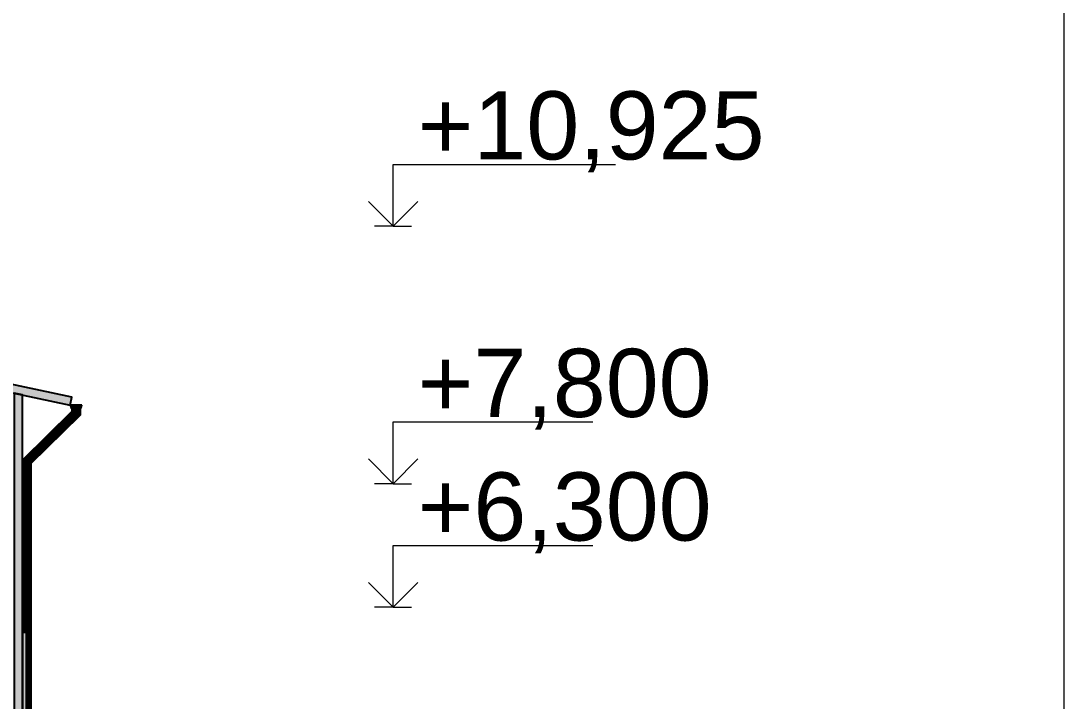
# Model space of a CAD drawing. Extents: x 8 to 21351, y 0 to 420.
# Drawn here: x 19199.4 to 19262.7, y 163.6 to 204.9 of the extents above; entities that cross this region are included whole.
import ezdxf

# ---------------------------------------------------------------- set-up
doc = ezdxf.new("R2010")
doc.units = 0
doc.styles.add('TEYPDFCAD_TEXT', font='arial.ttf')

msp = doc.modelspace()

# ---------------------------------------------------------------- hatches: boundary and pattern name
for points in [[(19153.672, 192.432), (19153.774, 191.954), (19153.672, 191.932), (19202.37, 181.581), (19202.472, 182.059)], [(19153.672, 192.432), (19153.774, 191.954), (19153.672, 191.932), (19202.37, 181.581), (19202.472, 182.059)], [(19199.472, 137.807), (19199.472, 182.197), (19198.972, 182.303), (19198.972, 137.807)], [(19199.472, 137.807), (19199.472, 182.197), (19198.972, 182.303), (19198.972, 137.807)], [(19203.07, 181.581), (19202.72, 181.581), (19202.37, 181.581), (19202.417, 181.406), (19202.545, 181.278), (19202.72, 181.231), (19202.895, 181.278), (19203.023, 181.406)], [(19202.47, 181.353), (19202.47, 181.231), (19202.72, 181.231), (19202.545, 181.278)], [(19202.72, 181.231), (19202.97, 181.231), (19202.97, 181.353), (19202.895, 181.278)], [(19199.482, 175.614), (19199.482, 175.764), (19199.472, 175.764), (19199.472, 175.614)], [(19199.482, 174.114), (19199.482, 174.264), (19199.472, 174.264), (19199.472, 174.114)], [(19199.482, 172.614), (19199.482, 172.764), (19199.472, 172.764), (19199.472, 172.614)], [(19199.482, 171.114), (19199.482, 171.264), (19199.472, 171.264), (19199.472, 171.114)], [(19199.482, 169.614), (19199.482, 169.764), (19199.472, 169.764), (19199.472, 169.614)], [(19199.482, 168.114), (19199.482, 168.264), (19199.472, 168.264), (19199.472, 168.114)], [(19199.472, 167.807), (19199.472, 155.307), (19199.722, 155.307), (19199.722, 167.807)]]:
    msp.add_hatch(color=7).paths.add_polyline_path(points)
at = {"true_color": 0xffffff}
for points in [[(19202.47, 181.186), (19199.472, 178.239), (19199.491, 178.231), (19202.489, 181.178)], [(19199.491, 178.231), (19199.545, 178.208), (19202.543, 181.155), (19202.489, 181.178)], [(19203.07, 181.581), (19202.72, 181.581), (19202.37, 181.581), (19202.417, 181.406), (19202.545, 181.278), (19202.72, 181.231), (19202.895, 181.278), (19203.023, 181.406)], [(19202.47, 181.353), (19202.47, 181.231), (19202.72, 181.231), (19202.545, 181.278)], [(19202.47, 181.231), (19202.47, 181.186), (19202.489, 181.178), (19202.489, 181.231)], [(19202.489, 181.231), (19202.489, 181.178), (19202.543, 181.155), (19202.543, 181.231)], [(19202.625, 181.231), (19202.543, 181.231), (19202.543, 181.155), (19202.625, 181.121)], [(19202.625, 181.121), (19202.72, 181.081), (19202.72, 181.231), (19202.625, 181.231)], [(19202.72, 181.231), (19202.97, 181.231), (19202.97, 181.353), (19202.895, 181.278)], [(19202.72, 181.231), (19202.72, 181.081), (19202.816, 181.041), (19202.816, 181.231)], [(19202.816, 181.041), (19202.897, 181.007), (19202.897, 181.231), (19202.816, 181.231)], [(19202.897, 181.231), (19202.897, 181.007), (19202.951, 180.984), (19202.951, 181.231)], [(19202.97, 181.231), (19202.951, 181.231), (19202.951, 180.984), (19202.97, 180.976)], [(19202.97, 181.353), (19202.97, 181.231), (19202.97, 180.977), (19202.972, 180.976), (19202.972, 181.354)], [(19202.543, 181.155), (19199.545, 178.208), (19199.626, 178.174), (19202.625, 181.121)], [(19202.625, 181.121), (19199.626, 178.174), (19199.722, 178.134), (19202.72, 181.081)], [(19202.72, 181.081), (19199.722, 178.134), (19199.818, 178.094), (19202.816, 181.041)], [(19202.816, 181.041), (19199.818, 178.094), (19199.899, 178.06), (19202.897, 181.007)], [(19199.899, 178.06), (19199.953, 178.037), (19202.951, 180.984), (19202.897, 181.007)], [(19202.951, 180.984), (19199.953, 178.037), (19199.972, 178.029), (19202.97, 180.976)], [(19202.97, 180.976), (19199.972, 178.029), (19199.973, 178.029), (19202.972, 180.976), (19202.97, 180.977)], [(19199.472, 178.239), (19199.472, 177.044), (19199.491, 177.044), (19199.491, 178.231)], [(19199.491, 177.044), (19199.545, 177.044), (19199.545, 178.208), (19199.491, 178.231)], [(19199.545, 178.208), (19199.545, 177.044), (19199.626, 177.044), (19199.626, 178.174)], [(19199.626, 178.174), (19199.626, 177.044), (19199.722, 177.044), (19199.722, 178.134)], [(19199.722, 178.134), (19199.722, 177.044), (19199.818, 177.044), (19199.818, 178.094)], [(19199.818, 178.094), (19199.818, 177.044), (19199.899, 177.044), (19199.899, 178.06)], [(19199.899, 177.044), (19199.953, 177.044), (19199.953, 178.037), (19199.899, 178.06)], [(19199.953, 178.037), (19199.953, 177.044), (19199.972, 177.044), (19199.972, 178.029)], [(19199.972, 178.029), (19199.972, 178.029), (19199.972, 177.044), (19199.973, 177.044), (19199.973, 178.029)], [(19199.472, 167.807), (19199.491, 167.807), (19199.491, 168.114), (19199.472, 168.114), (19199.472, 168.264), (19199.491, 168.264), (19199.491, 169.614), (19199.482, 169.614), (19199.472, 169.614), (19199.472, 169.764), (19199.482, 169.764), (19199.491, 169.764), (19199.491, 171.114), (19199.472, 171.114), (19199.472, 171.264), (19199.491, 171.264), (19199.491, 172.614), (19199.472, 172.614), (19199.472, 172.764), (19199.491, 172.764), (19199.491, 174.114), (19199.472, 174.114), (19199.472, 174.264), (19199.491, 174.264), (19199.491, 175.614), (19199.472, 175.614), (19199.472, 175.764), (19199.491, 175.764), (19199.491, 177.044), (19199.472, 177.044)], [(19199.491, 177.044), (19199.491, 175.764), (19199.545, 175.764), (19199.545, 177.044)], [(19199.545, 177.044), (19199.545, 175.764), (19199.626, 175.764), (19199.626, 177.044)], [(19199.722, 177.044), (19199.626, 177.044), (19199.626, 175.764), (19199.722, 175.764)], [(19199.722, 177.044), (19199.722, 175.764), (19199.818, 175.764), (19199.818, 177.044)], [(19199.818, 175.764), (19199.899, 175.764), (19199.899, 177.044), (19199.818, 177.044)], [(19199.899, 175.764), (19199.953, 175.764), (19199.953, 177.044), (19199.899, 177.044)], [(19199.972, 177.044), (19199.953, 177.044), (19199.953, 175.764), (19199.972, 175.764)], [(19199.972, 177.044), (19199.972, 175.764), (19199.973, 175.764), (19199.973, 177.044)], [(19199.482, 175.614), (19199.482, 175.764), (19199.472, 175.764), (19199.472, 175.614)], [(19199.722, 175.614), (19199.722, 175.764), (19199.482, 175.764), (19199.482, 175.614)], [(19199.545, 175.614), (19199.491, 175.614), (19199.491, 174.264), (19199.545, 174.264)], [(19199.545, 175.614), (19199.545, 174.264), (19199.626, 174.264), (19199.626, 175.614)], [(19199.626, 174.264), (19199.722, 174.264), (19199.722, 175.614), (19199.626, 175.614)], [(19199.822, 175.614), (19199.822, 175.764), (19199.722, 175.764), (19199.722, 175.614)], [(19199.722, 175.614), (19199.722, 174.264), (19199.818, 174.264), (19199.818, 175.614)], [(19199.818, 174.264), (19199.899, 174.264), (19199.899, 175.614), (19199.818, 175.614)], [(19199.906, 175.614), (19199.906, 175.764), (19199.822, 175.764), (19199.822, 175.614)], [(19199.899, 174.264), (19199.953, 174.264), (19199.953, 175.614), (19199.899, 175.614)], [(19199.906, 175.764), (19199.906, 175.614), (19199.963, 175.614), (19199.963, 175.764)], [(19199.953, 175.614), (19199.953, 174.264), (19199.972, 174.264), (19199.972, 175.614)], [(19199.982, 175.614), (19199.982, 175.764), (19199.963, 175.764), (19199.963, 175.614)], [(19199.973, 175.614), (19199.972, 175.614), (19199.972, 174.264), (19199.973, 174.264)], [(19199.982, 175.614), (19199.984, 175.614), (19199.984, 175.764), (19199.982, 175.764)], [(19199.482, 174.114), (19199.482, 174.264), (19199.472, 174.264), (19199.472, 174.114)], [(19199.722, 174.114), (19199.722, 174.264), (19199.482, 174.264), (19199.482, 174.114)], [(19199.822, 174.114), (19199.822, 174.264), (19199.722, 174.264), (19199.722, 174.114)], [(19199.906, 174.114), (19199.906, 174.264), (19199.822, 174.264), (19199.822, 174.114)], [(19199.906, 174.264), (19199.906, 174.114), (19199.963, 174.114), (19199.963, 174.264)], [(19199.982, 174.114), (19199.982, 174.264), (19199.963, 174.264), (19199.963, 174.114)], [(19199.982, 174.114), (19199.984, 174.114), (19199.984, 174.264), (19199.982, 174.264)], [(19199.545, 174.114), (19199.491, 174.114), (19199.491, 172.764), (19199.545, 172.764)], [(19199.626, 174.114), (19199.545, 174.114), (19199.545, 172.764), (19199.626, 172.764)], [(19199.626, 174.114), (19199.626, 172.764), (19199.722, 172.764), (19199.722, 174.114)], [(19199.722, 174.114), (19199.722, 172.764), (19199.818, 172.764), (19199.818, 174.114)], [(19199.818, 172.764), (19199.899, 172.764), (19199.899, 174.114), (19199.818, 174.114)], [(19199.953, 174.114), (19199.899, 174.114), (19199.899, 172.764), (19199.953, 172.764)], [(19199.953, 174.114), (19199.953, 172.764), (19199.972, 172.764), (19199.972, 174.114)], [(19199.973, 174.114), (19199.972, 174.114), (19199.972, 172.764), (19199.973, 172.764)], [(19199.482, 172.614), (19199.482, 172.764), (19199.472, 172.764), (19199.472, 172.614)], [(19199.722, 172.614), (19199.722, 172.764), (19199.482, 172.764), (19199.482, 172.614)], [(19199.491, 171.264), (19199.545, 171.264), (19199.545, 172.614), (19199.491, 172.614)], [(19199.545, 172.614), (19199.545, 171.264), (19199.626, 171.264), (19199.626, 172.614)], [(19199.722, 172.614), (19199.626, 172.614), (19199.626, 171.264), (19199.722, 171.264)], [(19199.822, 172.614), (19199.822, 172.764), (19199.722, 172.764), (19199.722, 172.614)], [(19199.722, 171.264), (19199.818, 171.264), (19199.818, 172.614), (19199.722, 172.614)], [(19199.818, 171.264), (19199.899, 171.264), (19199.899, 172.614), (19199.818, 172.614)], [(19199.906, 172.614), (19199.906, 172.764), (19199.822, 172.764), (19199.822, 172.614)], [(19199.899, 172.614), (19199.899, 171.264), (19199.953, 171.264), (19199.953, 172.614)], [(19199.906, 172.764), (19199.906, 172.614), (19199.963, 172.614), (19199.963, 172.764)], [(19199.972, 172.614), (19199.953, 172.614), (19199.953, 171.264), (19199.972, 171.264)], [(19199.982, 172.614), (19199.982, 172.764), (19199.963, 172.764), (19199.963, 172.614)], [(19199.973, 172.614), (19199.972, 172.614), (19199.972, 171.264), (19199.973, 171.264)], [(19199.982, 172.614), (19199.984, 172.614), (19199.984, 172.764), (19199.982, 172.764)], [(19199.482, 171.114), (19199.482, 171.264), (19199.472, 171.264), (19199.472, 171.114)], [(19199.722, 171.114), (19199.722, 171.264), (19199.482, 171.264), (19199.482, 171.114)], [(19199.545, 171.114), (19199.491, 171.114), (19199.491, 169.764), (19199.545, 169.764)], [(19199.626, 171.114), (19199.545, 171.114), (19199.545, 169.764), (19199.626, 169.764)], [(19199.722, 171.114), (19199.626, 171.114), (19199.626, 169.764), (19199.722, 169.764)], [(19199.822, 171.114), (19199.822, 171.264), (19199.722, 171.264), (19199.722, 171.114)], [(19199.722, 171.114), (19199.722, 169.764), (19199.818, 169.764), (19199.818, 171.114)], [(19199.899, 171.114), (19199.818, 171.114), (19199.818, 169.764), (19199.899, 169.764)], [(19199.906, 171.114), (19199.906, 171.264), (19199.822, 171.264), (19199.822, 171.114)], [(19199.899, 171.114), (19199.899, 169.764), (19199.953, 169.764), (19199.953, 171.114)], [(19199.906, 171.264), (19199.906, 171.114), (19199.963, 171.114), (19199.963, 171.264)], [(19199.953, 171.114), (19199.953, 169.764), (19199.972, 169.764), (19199.972, 171.114)], [(19199.982, 171.114), (19199.982, 171.264), (19199.963, 171.264), (19199.963, 171.114)], [(19199.972, 169.764), (19199.973, 169.764), (19199.973, 171.114), (19199.972, 171.114)], [(19199.982, 171.114), (19199.984, 171.114), (19199.984, 171.264), (19199.982, 171.264)], [(19199.482, 169.614), (19199.482, 169.764), (19199.472, 169.764), (19199.472, 169.614)], [(19199.722, 169.614), (19199.722, 169.764), (19199.482, 169.764), (19199.482, 169.614)], [(19199.822, 169.614), (19199.822, 169.764), (19199.722, 169.764), (19199.722, 169.614)], [(19199.906, 169.614), (19199.906, 169.764), (19199.822, 169.764), (19199.822, 169.614)], [(19199.906, 169.764), (19199.906, 169.614), (19199.963, 169.614), (19199.963, 169.764)], [(19199.982, 169.614), (19199.982, 169.764), (19199.963, 169.764), (19199.963, 169.614)], [(19199.982, 169.614), (19199.984, 169.614), (19199.984, 169.764), (19199.982, 169.764)], [(19199.545, 169.614), (19199.491, 169.614), (19199.491, 168.264), (19199.545, 168.264)], [(19199.545, 169.614), (19199.545, 168.264), (19199.626, 168.264), (19199.626, 169.614)], [(19199.626, 169.614), (19199.626, 168.264), (19199.722, 168.264), (19199.722, 169.614)], [(19199.722, 169.614), (19199.722, 168.264), (19199.818, 168.264), (19199.818, 169.614)], [(19199.899, 169.614), (19199.818, 169.614), (19199.818, 168.264), (19199.899, 168.264)], [(19199.899, 169.614), (19199.899, 168.264), (19199.953, 168.264), (19199.953, 169.614)], [(19199.953, 168.264), (19199.972, 168.264), (19199.972, 169.614), (19199.953, 169.614)], [(19199.973, 169.614), (19199.972, 169.614), (19199.972, 168.264), (19199.973, 168.264)], [(19199.482, 168.114), (19199.482, 168.264), (19199.472, 168.264), (19199.472, 168.114)], [(19199.722, 168.114), (19199.722, 168.264), (19199.482, 168.264), (19199.482, 168.114)], [(19199.545, 168.114), (19199.491, 168.114), (19199.491, 167.807), (19199.545, 167.807)], [(19199.545, 168.114), (19199.545, 167.807), (19199.626, 167.807), (19199.626, 168.114)], [(19199.722, 168.114), (19199.626, 168.114), (19199.626, 167.807), (19199.722, 167.807)], [(19199.822, 168.114), (19199.822, 168.264), (19199.722, 168.264), (19199.722, 168.114)], [(19199.722, 168.114), (19199.722, 166.764), (19199.818, 166.764), (19199.818, 168.114)], [(19199.899, 168.114), (19199.818, 168.114), (19199.818, 166.764), (19199.899, 166.764)], [(19199.906, 168.114), (19199.906, 168.264), (19199.822, 168.264), (19199.822, 168.114)], [(19199.899, 168.114), (19199.899, 166.764), (19199.953, 166.764), (19199.953, 168.114)], [(19199.906, 168.264), (19199.906, 168.114), (19199.963, 168.114), (19199.963, 168.264)], [(19199.972, 168.114), (19199.953, 168.114), (19199.953, 166.764), (19199.972, 166.764)], [(19199.982, 168.114), (19199.982, 168.264), (19199.963, 168.264), (19199.963, 168.114)], [(19199.972, 168.114), (19199.972, 166.764), (19199.973, 166.764), (19199.973, 168.114)], [(19199.982, 168.114), (19199.984, 168.114), (19199.984, 168.264), (19199.982, 168.264)], [(19199.472, 167.807), (19199.472, 155.307), (19199.722, 155.307), (19199.722, 167.807)], [(19199.822, 166.614), (19199.822, 166.764), (19199.722, 166.764), (19199.722, 166.614)], [(19199.818, 166.614), (19199.722, 166.614), (19199.722, 165.264), (19199.818, 165.264)], [(19199.818, 165.264), (19199.899, 165.264), (19199.899, 166.614), (19199.818, 166.614)], [(19199.906, 166.614), (19199.906, 166.764), (19199.822, 166.764), (19199.822, 166.614)], [(19199.953, 166.614), (19199.899, 166.614), (19199.899, 165.264), (19199.953, 165.264)], [(19199.906, 166.764), (19199.906, 166.614), (19199.963, 166.614), (19199.963, 166.764)], [(19199.972, 166.614), (19199.953, 166.614), (19199.953, 165.264), (19199.972, 165.264)], [(19199.982, 166.614), (19199.982, 166.764), (19199.963, 166.764), (19199.963, 166.614)], [(19199.973, 166.614), (19199.972, 166.614), (19199.972, 165.264), (19199.973, 165.264)], [(19199.982, 166.614), (19199.984, 166.614), (19199.984, 166.764), (19199.982, 166.764)], [(19199.822, 165.114), (19199.822, 165.264), (19199.722, 165.264), (19199.722, 165.114)], [(19199.722, 165.114), (19199.722, 163.764), (19199.818, 163.764), (19199.818, 165.114)], [(19199.818, 163.764), (19199.899, 163.764), (19199.899, 165.114), (19199.818, 165.114)], [(19199.906, 165.114), (19199.906, 165.264), (19199.822, 165.264), (19199.822, 165.114)], [(19199.953, 165.114), (19199.899, 165.114), (19199.899, 163.764), (19199.953, 163.764)], [(19199.906, 165.264), (19199.906, 165.114), (19199.963, 165.114), (19199.963, 165.264)], [(19199.972, 165.114), (19199.953, 165.114), (19199.953, 163.764), (19199.972, 163.764)], [(19199.982, 165.114), (19199.982, 165.264), (19199.963, 165.264), (19199.963, 165.114)], [(19199.973, 165.114), (19199.972, 165.114), (19199.972, 163.764), (19199.973, 163.764)], [(19199.982, 165.114), (19199.984, 165.114), (19199.984, 165.264), (19199.982, 165.264)], [(19199.822, 163.614), (19199.822, 163.764), (19199.722, 163.764), (19199.722, 163.614)], [(19199.818, 163.614), (19199.818, 162.264), (19199.899, 162.264), (19199.899, 163.614)], [(19199.906, 163.614), (19199.906, 163.764), (19199.822, 163.764), (19199.822, 163.614)], [(19199.906, 163.764), (19199.906, 163.614), (19199.963, 163.614), (19199.963, 163.764)], [(19199.972, 163.614), (19199.953, 163.614), (19199.953, 162.264), (19199.972, 162.264)], [(19199.982, 163.614), (19199.982, 163.764), (19199.963, 163.764), (19199.963, 163.614)], [(19199.972, 163.614), (19199.972, 162.264), (19199.973, 162.264), (19199.973, 163.614)], [(19199.982, 163.614), (19199.984, 163.614), (19199.984, 163.764), (19199.982, 163.764)]]:
    msp.add_hatch(color=0, dxfattribs=at).paths.add_polyline_path(points)

# ---------------------------------------------------------------- linework, layer by layer
at = {"color": 7, "lineweight": 20}
msp.add_line((19262.716, 4.981), (19262.716, 291.981), dxfattribs=at)
at = {"color": 7, "lineweight": 15}
for p, q in [((19221.974, 192.432), (19221.974, 196.182)), ((19221.974, 196.182), (19235.474, 196.182)), ((19221.974, 192.432), (19220.474, 193.932)), ((19223.474, 193.932), (19221.974, 192.432)), ((19153.672, 192.432), (19202.472, 182.059)), ((19221.974, 192.432), (19220.849, 192.432)), ((19221.974, 192.432), (19223.099, 192.432)), ((19153.672, 191.932), (19202.37, 181.581)), ((19199.472, 182.197), (19199.472, 137.807)), ((19202.37, 181.581), (19202.472, 182.059)), ((19202.47, 181.186), (19199.472, 178.239)), ((19202.352, 181.585), (19202.4, 181.406)), ((19202.417, 181.406), (19202.37, 181.581)), ((19202.37, 181.581), (19202.72, 181.581)), ((19202.4, 181.406), (19202.535, 181.271)), ((19202.545, 181.278), (19202.417, 181.406)), ((19202.47, 181.353), (19202.47, 181.231)), ((19202.47, 181.231), (19202.72, 181.231)), ((19202.47, 181.231), (19202.47, 181.186)), ((19202.47, 181.186), (19202.489, 181.178)), ((19202.489, 181.178), (19202.543, 181.155)), ((19202.535, 181.271), (19202.72, 181.221)), ((19202.72, 181.231), (19202.545, 181.278)), ((19202.72, 181.581), (19203.07, 181.581)), ((19202.895, 181.278), (19202.72, 181.231)), ((19202.72, 181.221), (19202.905, 181.271)), ((19202.97, 181.231), (19202.72, 181.231)), ((19203.023, 181.406), (19202.895, 181.278)), ((19202.905, 181.271), (19203.041, 181.406)), ((19202.97, 181.353), (19202.97, 181.231)), ((19202.97, 181.231), (19202.97, 180.976)), ((19202.971, 181.354), (19202.971, 180.976)), ((19203.07, 181.581), (19203.023, 181.406)), ((19203.041, 181.406), (19203.09, 181.591)), ((19202.97, 180.976), (19199.972, 178.029)), ((19202.971, 180.976), (19199.973, 178.029)), ((19202.543, 181.155), (19202.625, 181.121)), ((19202.816, 181.041), (19202.897, 181.007)), ((19202.897, 181.007), (19202.951, 180.984)), ((19202.951, 180.984), (19202.97, 180.976)), ((19202.97, 180.977), (19202.971, 180.976)), ((19221.974, 176.807), (19221.974, 180.557)), ((19221.974, 180.557), (19234.094, 180.557)), ((19199.472, 178.239), (19199.491, 178.231)), ((19199.491, 178.231), (19199.545, 178.208)), ((19199.545, 178.208), (19199.626, 178.174)), ((19199.818, 178.094), (19199.899, 178.06)), ((19199.899, 178.06), (19199.953, 178.037)), ((19199.953, 178.037), (19199.972, 178.029)), ((19199.972, 178.029), (19199.972, 177.044)), ((19199.972, 178.029), (19199.973, 178.029)), ((19199.973, 178.029), (19199.973, 177.044)), ((19221.974, 176.807), (19220.474, 178.307)), ((19223.474, 178.307), (19221.974, 176.807)), ((19199.472, 177.044), (19199.491, 177.044)), ((19199.491, 177.044), (19199.545, 177.044)), ((19199.545, 177.044), (19199.626, 177.044)), ((19199.626, 177.044), (19199.722, 177.044)), ((19199.722, 177.044), (19199.818, 177.044)), ((19199.818, 177.044), (19199.899, 177.044)), ((19199.899, 177.044), (19199.953, 177.044)), ((19199.953, 177.044), (19199.972, 177.044)), ((19199.972, 177.044), (19199.972, 175.764)), ((19199.972, 177.044), (19199.973, 177.044)), ((19199.973, 177.044), (19199.973, 175.764)), ((19221.974, 176.807), (19220.849, 176.807)), ((19221.974, 176.807), (19223.099, 176.807)), ((19199.482, 175.764), (19199.472, 175.764)), ((19199.472, 175.614), (19199.472, 175.764)), ((19199.482, 175.614), (19199.472, 175.614)), ((19199.722, 175.764), (19199.482, 175.764)), ((19199.482, 175.614), (19199.482, 175.764)), ((19199.722, 175.614), (19199.482, 175.614)), ((19199.822, 175.764), (19199.722, 175.764)), ((19199.822, 175.614), (19199.722, 175.614)), ((19199.906, 175.764), (19199.822, 175.764)), ((19199.906, 175.614), (19199.822, 175.614)), ((19199.963, 175.764), (19199.906, 175.764)), ((19199.963, 175.614), (19199.906, 175.614)), ((19199.982, 175.764), (19199.963, 175.764)), ((19199.982, 175.614), (19199.963, 175.614)), ((19199.972, 175.614), (19199.972, 174.264)), ((19199.973, 175.614), (19199.973, 174.264)), ((19199.982, 175.614), (19199.982, 175.764)), ((19199.984, 175.764), (19199.982, 175.764)), ((19199.984, 175.614), (19199.982, 175.614)), ((19199.984, 175.614), (19199.984, 175.764)), ((19199.482, 174.264), (19199.472, 174.264)), ((19199.472, 174.114), (19199.472, 174.264)), ((19199.722, 174.264), (19199.482, 174.264)), ((19199.482, 174.114), (19199.482, 174.264)), ((19199.822, 174.264), (19199.722, 174.264)), ((19199.906, 174.264), (19199.822, 174.264)), ((19199.963, 174.264), (19199.906, 174.264)), ((19199.982, 174.264), (19199.963, 174.264)), ((19199.982, 174.114), (19199.982, 174.264)), ((19199.984, 174.264), (19199.982, 174.264)), ((19199.984, 174.114), (19199.984, 174.264)), ((19199.482, 174.114), (19199.472, 174.114)), ((19199.722, 174.114), (19199.482, 174.114)), ((19199.822, 174.114), (19199.722, 174.114)), ((19199.906, 174.114), (19199.822, 174.114)), ((19199.963, 174.114), (19199.906, 174.114)), ((19199.982, 174.114), (19199.963, 174.114)), ((19199.972, 174.114), (19199.972, 172.764)), ((19199.973, 174.114), (19199.973, 172.764)), ((19199.984, 174.114), (19199.982, 174.114)), ((19221.974, 169.307), (19221.974, 173.057)), ((19221.974, 173.057), (19234.094, 173.057)), ((19199.482, 172.764), (19199.472, 172.764)), ((19199.472, 172.614), (19199.472, 172.764)), ((19199.482, 172.614), (19199.472, 172.614)), ((19199.722, 172.764), (19199.482, 172.764)), ((19199.482, 172.614), (19199.482, 172.764)), ((19199.722, 172.614), (19199.482, 172.614)), ((19199.822, 172.764), (19199.722, 172.764)), ((19199.822, 172.614), (19199.722, 172.614)), ((19199.906, 172.764), (19199.822, 172.764)), ((19199.906, 172.614), (19199.822, 172.614)), ((19199.963, 172.764), (19199.906, 172.764)), ((19199.963, 172.614), (19199.906, 172.614)), ((19199.982, 172.764), (19199.963, 172.764)), ((19199.982, 172.614), (19199.963, 172.614)), ((19199.972, 172.614), (19199.972, 171.264)), ((19199.973, 172.614), (19199.973, 171.264)), ((19199.982, 172.614), (19199.982, 172.764)), ((19199.984, 172.764), (19199.982, 172.764)), ((19199.984, 172.614), (19199.982, 172.614)), ((19199.984, 172.614), (19199.984, 172.764)), ((19199.482, 171.264), (19199.472, 171.264)), ((19199.472, 171.114), (19199.472, 171.264)), ((19199.482, 171.114), (19199.472, 171.114)), ((19199.722, 171.264), (19199.482, 171.264)), ((19199.482, 171.114), (19199.482, 171.264)), ((19199.722, 171.114), (19199.482, 171.114)), ((19199.822, 171.264), (19199.722, 171.264)), ((19199.822, 171.114), (19199.722, 171.114)), ((19199.906, 171.264), (19199.822, 171.264)), ((19199.906, 171.114), (19199.822, 171.114)), ((19199.963, 171.264), (19199.906, 171.264)), ((19199.963, 171.114), (19199.906, 171.114)), ((19199.982, 171.264), (19199.963, 171.264)), ((19199.982, 171.114), (19199.963, 171.114)), ((19199.972, 171.114), (19199.972, 169.764)), ((19199.973, 171.114), (19199.973, 169.764)), ((19199.982, 171.114), (19199.982, 171.264)), ((19199.984, 171.264), (19199.982, 171.264)), ((19199.984, 171.114), (19199.982, 171.114)), ((19199.984, 171.114), (19199.984, 171.264)), ((19221.974, 169.307), (19220.474, 170.807)), ((19223.474, 170.807), (19221.974, 169.307)), ((19199.482, 169.764), (19199.472, 169.764)), ((19199.472, 169.614), (19199.472, 169.764)), ((19199.722, 169.764), (19199.482, 169.764)), ((19199.482, 169.614), (19199.482, 169.764)), ((19199.822, 169.764), (19199.722, 169.764)), ((19199.906, 169.764), (19199.822, 169.764)), ((19199.963, 169.764), (19199.906, 169.764)), ((19199.982, 169.764), (19199.963, 169.764)), ((19199.982, 169.614), (19199.982, 169.764)), ((19199.984, 169.764), (19199.982, 169.764)), ((19199.984, 169.614), (19199.984, 169.764)), ((19199.482, 169.614), (19199.472, 169.614)), ((19199.722, 169.614), (19199.482, 169.614)), ((19199.822, 169.614), (19199.722, 169.614)), ((19199.906, 169.614), (19199.822, 169.614)), ((19199.963, 169.614), (19199.906, 169.614)), ((19199.982, 169.614), (19199.963, 169.614)), ((19199.972, 169.614), (19199.972, 168.264)), ((19199.973, 169.614), (19199.973, 168.264)), ((19199.984, 169.614), (19199.982, 169.614)), ((19221.974, 169.307), (19220.849, 169.307)), ((19221.974, 169.307), (19223.099, 169.307)), ((19199.482, 168.264), (19199.472, 168.264)), ((19199.472, 168.114), (19199.472, 168.264)), ((19199.482, 168.114), (19199.472, 168.114)), ((19199.722, 168.264), (19199.482, 168.264)), ((19199.482, 168.114), (19199.482, 168.264)), ((19199.722, 168.114), (19199.482, 168.114)), ((19199.822, 168.264), (19199.722, 168.264)), ((19199.822, 168.114), (19199.722, 168.114)), ((19199.906, 168.264), (19199.822, 168.264)), ((19199.906, 168.114), (19199.822, 168.114)), ((19199.963, 168.264), (19199.906, 168.264)), ((19199.963, 168.114), (19199.906, 168.114)), ((19199.982, 168.264), (19199.963, 168.264)), ((19199.982, 168.114), (19199.963, 168.114)), ((19199.972, 168.114), (19199.972, 166.764)), ((19199.973, 168.114), (19199.973, 166.764)), ((19199.982, 168.114), (19199.982, 168.264)), ((19199.984, 168.264), (19199.982, 168.264)), ((19199.984, 168.114), (19199.982, 168.114)), ((19199.984, 168.114), (19199.984, 168.264)), ((19199.822, 166.764), (19199.722, 166.764)), ((19199.822, 166.614), (19199.722, 166.614)), ((19199.906, 166.764), (19199.822, 166.764)), ((19199.906, 166.614), (19199.822, 166.614)), ((19199.963, 166.764), (19199.906, 166.764)), ((19199.963, 166.614), (19199.906, 166.614)), ((19199.982, 166.764), (19199.963, 166.764)), ((19199.982, 166.614), (19199.963, 166.614)), ((19199.972, 166.614), (19199.972, 165.264)), ((19199.973, 166.614), (19199.973, 165.264)), ((19199.982, 166.614), (19199.982, 166.764)), ((19199.984, 166.764), (19199.982, 166.764)), ((19199.984, 166.614), (19199.982, 166.614)), ((19199.984, 166.614), (19199.984, 166.764)), ((19199.822, 165.264), (19199.722, 165.264)), ((19199.822, 165.114), (19199.722, 165.114)), ((19199.906, 165.264), (19199.822, 165.264)), ((19199.906, 165.114), (19199.822, 165.114)), ((19199.963, 165.264), (19199.906, 165.264)), ((19199.963, 165.114), (19199.906, 165.114)), ((19199.982, 165.264), (19199.963, 165.264)), ((19199.982, 165.114), (19199.963, 165.114)), ((19199.972, 165.114), (19199.972, 163.764)), ((19199.973, 165.114), (19199.973, 163.764)), ((19199.982, 165.114), (19199.982, 165.264)), ((19199.984, 165.264), (19199.982, 165.264)), ((19199.984, 165.114), (19199.982, 165.114)), ((19199.984, 165.114), (19199.984, 165.264)), ((19199.822, 163.764), (19199.722, 163.764)), ((19199.822, 163.614), (19199.722, 163.614)), ((19199.906, 163.764), (19199.822, 163.764)), ((19199.906, 163.614), (19199.822, 163.614)), ((19199.963, 163.764), (19199.906, 163.764)), ((19199.963, 163.614), (19199.906, 163.614)), ((19199.982, 163.764), (19199.963, 163.764)), ((19199.982, 163.614), (19199.963, 163.614)), ((19199.972, 163.614), (19199.972, 162.264)), ((19199.973, 163.614), (19199.973, 162.264)), ((19199.982, 163.614), (19199.982, 163.764)), ((19199.984, 163.764), (19199.982, 163.764)), ((19199.984, 163.614), (19199.982, 163.614)), ((19199.984, 163.614), (19199.984, 163.764))]:
    msp.add_line(p, q, dxfattribs=at)
at = {"color": 0, "lineweight": 20, "true_color": 0x6a6a6a}
for p, q in [((19199.722, 167.807), (19199.472, 167.807)), ((19199.722, 155.307), (19199.722, 167.807))]:
    msp.add_line(p, q, dxfattribs=at)
at = {"color": 7}
for points in [[(19153.672, 192.432), (19153.774, 191.954), (19153.672, 191.932), (19202.37, 181.581), (19202.472, 182.059)], [(19153.672, 192.432), (19153.774, 191.954), (19153.672, 191.932), (19202.37, 181.581), (19202.472, 182.059)], [(19199.472, 137.807), (19199.472, 182.197), (19198.972, 182.303), (19198.972, 137.807)], [(19199.472, 137.807), (19199.472, 182.197), (19198.972, 182.303), (19198.972, 137.807)], [(19203.07, 181.581), (19202.72, 181.581), (19202.37, 181.581), (19202.417, 181.406), (19202.545, 181.278), (19202.72, 181.231), (19202.895, 181.278), (19203.023, 181.406)], [(19202.47, 181.353), (19202.47, 181.231), (19202.72, 181.231), (19202.545, 181.278)], [(19202.72, 181.231), (19202.97, 181.231), (19202.97, 181.353), (19202.895, 181.278)], [(19199.482, 175.614), (19199.482, 175.764), (19199.472, 175.764), (19199.472, 175.614)], [(19199.482, 174.114), (19199.482, 174.264), (19199.472, 174.264), (19199.472, 174.114)], [(19199.482, 172.614), (19199.482, 172.764), (19199.472, 172.764), (19199.472, 172.614)], [(19199.482, 171.114), (19199.482, 171.264), (19199.472, 171.264), (19199.472, 171.114)], [(19199.482, 169.614), (19199.482, 169.764), (19199.472, 169.764), (19199.472, 169.614)], [(19199.482, 168.114), (19199.482, 168.264), (19199.472, 168.264), (19199.472, 168.114)], [(19199.472, 167.807), (19199.472, 155.307), (19199.722, 155.307), (19199.722, 167.807)]]:
    msp.add_lwpolyline(points, close=True, dxfattribs=at)
at = {"color": 0, "true_color": 0xffffff}
for points in [[(19202.47, 181.186), (19199.472, 178.239), (19199.491, 178.231), (19202.489, 181.178)], [(19199.491, 178.231), (19199.545, 178.208), (19202.543, 181.155), (19202.489, 181.178)], [(19203.07, 181.581), (19202.72, 181.581), (19202.37, 181.581), (19202.417, 181.406), (19202.545, 181.278), (19202.72, 181.231), (19202.895, 181.278), (19203.023, 181.406)], [(19202.47, 181.353), (19202.47, 181.231), (19202.72, 181.231), (19202.545, 181.278)], [(19202.47, 181.231), (19202.47, 181.186), (19202.489, 181.178), (19202.489, 181.231)], [(19202.489, 181.231), (19202.489, 181.178), (19202.543, 181.155), (19202.543, 181.231)], [(19202.625, 181.231), (19202.543, 181.231), (19202.543, 181.155), (19202.625, 181.121)], [(19202.625, 181.121), (19202.72, 181.081), (19202.72, 181.231), (19202.625, 181.231)], [(19202.72, 181.231), (19202.97, 181.231), (19202.97, 181.353), (19202.895, 181.278)], [(19202.72, 181.231), (19202.72, 181.081), (19202.816, 181.041), (19202.816, 181.231)], [(19202.816, 181.041), (19202.897, 181.007), (19202.897, 181.231), (19202.816, 181.231)], [(19202.897, 181.231), (19202.897, 181.007), (19202.951, 180.984), (19202.951, 181.231)], [(19202.97, 181.231), (19202.951, 181.231), (19202.951, 180.984), (19202.97, 180.976)], [(19202.97, 181.353), (19202.97, 181.231), (19202.97, 180.977), (19202.972, 180.976), (19202.972, 181.354)], [(19202.543, 181.155), (19199.545, 178.208), (19199.626, 178.174), (19202.625, 181.121)], [(19202.625, 181.121), (19199.626, 178.174), (19199.722, 178.134), (19202.72, 181.081)], [(19202.72, 181.081), (19199.722, 178.134), (19199.818, 178.094), (19202.816, 181.041)], [(19202.816, 181.041), (19199.818, 178.094), (19199.899, 178.06), (19202.897, 181.007)], [(19199.899, 178.06), (19199.953, 178.037), (19202.951, 180.984), (19202.897, 181.007)], [(19202.951, 180.984), (19199.953, 178.037), (19199.972, 178.029), (19202.97, 180.976)], [(19202.97, 180.976), (19199.972, 178.029), (19199.973, 178.029), (19202.972, 180.976), (19202.97, 180.977)], [(19199.472, 178.239), (19199.472, 177.044), (19199.491, 177.044), (19199.491, 178.231)], [(19199.491, 177.044), (19199.545, 177.044), (19199.545, 178.208), (19199.491, 178.231)], [(19199.545, 178.208), (19199.545, 177.044), (19199.626, 177.044), (19199.626, 178.174)], [(19199.626, 178.174), (19199.626, 177.044), (19199.722, 177.044), (19199.722, 178.134)], [(19199.722, 178.134), (19199.722, 177.044), (19199.818, 177.044), (19199.818, 178.094)], [(19199.818, 178.094), (19199.818, 177.044), (19199.899, 177.044), (19199.899, 178.06)], [(19199.899, 177.044), (19199.953, 177.044), (19199.953, 178.037), (19199.899, 178.06)], [(19199.953, 178.037), (19199.953, 177.044), (19199.972, 177.044), (19199.972, 178.029)], [(19199.972, 178.029), (19199.972, 178.029), (19199.972, 177.044), (19199.973, 177.044), (19199.973, 178.029)], [(19199.472, 167.807), (19199.491, 167.807), (19199.491, 168.114), (19199.472, 168.114), (19199.472, 168.264), (19199.491, 168.264), (19199.491, 169.614), (19199.482, 169.614), (19199.472, 169.614), (19199.472, 169.764), (19199.482, 169.764), (19199.491, 169.764), (19199.491, 171.114), (19199.472, 171.114), (19199.472, 171.264), (19199.491, 171.264), (19199.491, 172.614), (19199.472, 172.614), (19199.472, 172.764), (19199.491, 172.764), (19199.491, 174.114), (19199.472, 174.114), (19199.472, 174.264), (19199.491, 174.264), (19199.491, 175.614), (19199.472, 175.614), (19199.472, 175.764), (19199.491, 175.764), (19199.491, 177.044), (19199.472, 177.044)], [(19199.491, 177.044), (19199.491, 175.764), (19199.545, 175.764), (19199.545, 177.044)], [(19199.545, 177.044), (19199.545, 175.764), (19199.626, 175.764), (19199.626, 177.044)], [(19199.722, 177.044), (19199.626, 177.044), (19199.626, 175.764), (19199.722, 175.764)], [(19199.722, 177.044), (19199.722, 175.764), (19199.818, 175.764), (19199.818, 177.044)], [(19199.818, 175.764), (19199.899, 175.764), (19199.899, 177.044), (19199.818, 177.044)], [(19199.899, 175.764), (19199.953, 175.764), (19199.953, 177.044), (19199.899, 177.044)], [(19199.972, 177.044), (19199.953, 177.044), (19199.953, 175.764), (19199.972, 175.764)], [(19199.972, 177.044), (19199.972, 175.764), (19199.973, 175.764), (19199.973, 177.044)], [(19199.482, 175.614), (19199.482, 175.764), (19199.472, 175.764), (19199.472, 175.614)], [(19199.722, 175.614), (19199.722, 175.764), (19199.482, 175.764), (19199.482, 175.614)], [(19199.545, 175.614), (19199.491, 175.614), (19199.491, 174.264), (19199.545, 174.264)], [(19199.545, 175.614), (19199.545, 174.264), (19199.626, 174.264), (19199.626, 175.614)], [(19199.626, 174.264), (19199.722, 174.264), (19199.722, 175.614), (19199.626, 175.614)], [(19199.822, 175.614), (19199.822, 175.764), (19199.722, 175.764), (19199.722, 175.614)], [(19199.722, 175.614), (19199.722, 174.264), (19199.818, 174.264), (19199.818, 175.614)], [(19199.818, 174.264), (19199.899, 174.264), (19199.899, 175.614), (19199.818, 175.614)], [(19199.906, 175.614), (19199.906, 175.764), (19199.822, 175.764), (19199.822, 175.614)], [(19199.899, 174.264), (19199.953, 174.264), (19199.953, 175.614), (19199.899, 175.614)], [(19199.906, 175.764), (19199.906, 175.614), (19199.963, 175.614), (19199.963, 175.764)], [(19199.953, 175.614), (19199.953, 174.264), (19199.972, 174.264), (19199.972, 175.614)], [(19199.982, 175.614), (19199.982, 175.764), (19199.963, 175.764), (19199.963, 175.614)], [(19199.973, 175.614), (19199.972, 175.614), (19199.972, 174.264), (19199.973, 174.264)], [(19199.982, 175.614), (19199.984, 175.614), (19199.984, 175.764), (19199.982, 175.764)], [(19199.482, 174.114), (19199.482, 174.264), (19199.472, 174.264), (19199.472, 174.114)], [(19199.722, 174.114), (19199.722, 174.264), (19199.482, 174.264), (19199.482, 174.114)], [(19199.822, 174.114), (19199.822, 174.264), (19199.722, 174.264), (19199.722, 174.114)], [(19199.906, 174.114), (19199.906, 174.264), (19199.822, 174.264), (19199.822, 174.114)], [(19199.906, 174.264), (19199.906, 174.114), (19199.963, 174.114), (19199.963, 174.264)], [(19199.982, 174.114), (19199.982, 174.264), (19199.963, 174.264), (19199.963, 174.114)], [(19199.982, 174.114), (19199.984, 174.114), (19199.984, 174.264), (19199.982, 174.264)], [(19199.545, 174.114), (19199.491, 174.114), (19199.491, 172.764), (19199.545, 172.764)], [(19199.626, 174.114), (19199.545, 174.114), (19199.545, 172.764), (19199.626, 172.764)], [(19199.626, 174.114), (19199.626, 172.764), (19199.722, 172.764), (19199.722, 174.114)], [(19199.722, 174.114), (19199.722, 172.764), (19199.818, 172.764), (19199.818, 174.114)], [(19199.818, 172.764), (19199.899, 172.764), (19199.899, 174.114), (19199.818, 174.114)], [(19199.953, 174.114), (19199.899, 174.114), (19199.899, 172.764), (19199.953, 172.764)], [(19199.953, 174.114), (19199.953, 172.764), (19199.972, 172.764), (19199.972, 174.114)], [(19199.973, 174.114), (19199.972, 174.114), (19199.972, 172.764), (19199.973, 172.764)], [(19199.482, 172.614), (19199.482, 172.764), (19199.472, 172.764), (19199.472, 172.614)], [(19199.722, 172.614), (19199.722, 172.764), (19199.482, 172.764), (19199.482, 172.614)], [(19199.491, 171.264), (19199.545, 171.264), (19199.545, 172.614), (19199.491, 172.614)], [(19199.545, 172.614), (19199.545, 171.264), (19199.626, 171.264), (19199.626, 172.614)], [(19199.722, 172.614), (19199.626, 172.614), (19199.626, 171.264), (19199.722, 171.264)], [(19199.822, 172.614), (19199.822, 172.764), (19199.722, 172.764), (19199.722, 172.614)], [(19199.722, 171.264), (19199.818, 171.264), (19199.818, 172.614), (19199.722, 172.614)], [(19199.818, 171.264), (19199.899, 171.264), (19199.899, 172.614), (19199.818, 172.614)], [(19199.906, 172.614), (19199.906, 172.764), (19199.822, 172.764), (19199.822, 172.614)], [(19199.899, 172.614), (19199.899, 171.264), (19199.953, 171.264), (19199.953, 172.614)], [(19199.906, 172.764), (19199.906, 172.614), (19199.963, 172.614), (19199.963, 172.764)], [(19199.972, 172.614), (19199.953, 172.614), (19199.953, 171.264), (19199.972, 171.264)], [(19199.982, 172.614), (19199.982, 172.764), (19199.963, 172.764), (19199.963, 172.614)], [(19199.973, 172.614), (19199.972, 172.614), (19199.972, 171.264), (19199.973, 171.264)], [(19199.982, 172.614), (19199.984, 172.614), (19199.984, 172.764), (19199.982, 172.764)], [(19199.482, 171.114), (19199.482, 171.264), (19199.472, 171.264), (19199.472, 171.114)], [(19199.722, 171.114), (19199.722, 171.264), (19199.482, 171.264), (19199.482, 171.114)], [(19199.545, 171.114), (19199.491, 171.114), (19199.491, 169.764), (19199.545, 169.764)], [(19199.626, 171.114), (19199.545, 171.114), (19199.545, 169.764), (19199.626, 169.764)], [(19199.722, 171.114), (19199.626, 171.114), (19199.626, 169.764), (19199.722, 169.764)], [(19199.822, 171.114), (19199.822, 171.264), (19199.722, 171.264), (19199.722, 171.114)], [(19199.722, 171.114), (19199.722, 169.764), (19199.818, 169.764), (19199.818, 171.114)], [(19199.899, 171.114), (19199.818, 171.114), (19199.818, 169.764), (19199.899, 169.764)], [(19199.906, 171.114), (19199.906, 171.264), (19199.822, 171.264), (19199.822, 171.114)], [(19199.899, 171.114), (19199.899, 169.764), (19199.953, 169.764), (19199.953, 171.114)], [(19199.906, 171.264), (19199.906, 171.114), (19199.963, 171.114), (19199.963, 171.264)], [(19199.953, 171.114), (19199.953, 169.764), (19199.972, 169.764), (19199.972, 171.114)], [(19199.982, 171.114), (19199.982, 171.264), (19199.963, 171.264), (19199.963, 171.114)], [(19199.972, 169.764), (19199.973, 169.764), (19199.973, 171.114), (19199.972, 171.114)], [(19199.982, 171.114), (19199.984, 171.114), (19199.984, 171.264), (19199.982, 171.264)], [(19199.482, 169.614), (19199.482, 169.764), (19199.472, 169.764), (19199.472, 169.614)], [(19199.722, 169.614), (19199.722, 169.764), (19199.482, 169.764), (19199.482, 169.614)], [(19199.822, 169.614), (19199.822, 169.764), (19199.722, 169.764), (19199.722, 169.614)], [(19199.906, 169.614), (19199.906, 169.764), (19199.822, 169.764), (19199.822, 169.614)], [(19199.906, 169.764), (19199.906, 169.614), (19199.963, 169.614), (19199.963, 169.764)], [(19199.982, 169.614), (19199.982, 169.764), (19199.963, 169.764), (19199.963, 169.614)], [(19199.982, 169.614), (19199.984, 169.614), (19199.984, 169.764), (19199.982, 169.764)], [(19199.545, 169.614), (19199.491, 169.614), (19199.491, 168.264), (19199.545, 168.264)], [(19199.545, 169.614), (19199.545, 168.264), (19199.626, 168.264), (19199.626, 169.614)], [(19199.626, 169.614), (19199.626, 168.264), (19199.722, 168.264), (19199.722, 169.614)], [(19199.722, 169.614), (19199.722, 168.264), (19199.818, 168.264), (19199.818, 169.614)], [(19199.899, 169.614), (19199.818, 169.614), (19199.818, 168.264), (19199.899, 168.264)], [(19199.899, 169.614), (19199.899, 168.264), (19199.953, 168.264), (19199.953, 169.614)], [(19199.953, 168.264), (19199.972, 168.264), (19199.972, 169.614), (19199.953, 169.614)], [(19199.973, 169.614), (19199.972, 169.614), (19199.972, 168.264), (19199.973, 168.264)], [(19199.482, 168.114), (19199.482, 168.264), (19199.472, 168.264), (19199.472, 168.114)], [(19199.722, 168.114), (19199.722, 168.264), (19199.482, 168.264), (19199.482, 168.114)], [(19199.545, 168.114), (19199.491, 168.114), (19199.491, 167.807), (19199.545, 167.807)], [(19199.545, 168.114), (19199.545, 167.807), (19199.626, 167.807), (19199.626, 168.114)], [(19199.722, 168.114), (19199.626, 168.114), (19199.626, 167.807), (19199.722, 167.807)], [(19199.822, 168.114), (19199.822, 168.264), (19199.722, 168.264), (19199.722, 168.114)], [(19199.722, 168.114), (19199.722, 166.764), (19199.818, 166.764), (19199.818, 168.114)], [(19199.899, 168.114), (19199.818, 168.114), (19199.818, 166.764), (19199.899, 166.764)], [(19199.906, 168.114), (19199.906, 168.264), (19199.822, 168.264), (19199.822, 168.114)], [(19199.899, 168.114), (19199.899, 166.764), (19199.953, 166.764), (19199.953, 168.114)], [(19199.906, 168.264), (19199.906, 168.114), (19199.963, 168.114), (19199.963, 168.264)], [(19199.972, 168.114), (19199.953, 168.114), (19199.953, 166.764), (19199.972, 166.764)], [(19199.982, 168.114), (19199.982, 168.264), (19199.963, 168.264), (19199.963, 168.114)], [(19199.972, 168.114), (19199.972, 166.764), (19199.973, 166.764), (19199.973, 168.114)], [(19199.982, 168.114), (19199.984, 168.114), (19199.984, 168.264), (19199.982, 168.264)], [(19199.472, 167.807), (19199.472, 155.307), (19199.722, 155.307), (19199.722, 167.807)], [(19199.822, 166.614), (19199.822, 166.764), (19199.722, 166.764), (19199.722, 166.614)], [(19199.818, 166.614), (19199.722, 166.614), (19199.722, 165.264), (19199.818, 165.264)], [(19199.818, 165.264), (19199.899, 165.264), (19199.899, 166.614), (19199.818, 166.614)], [(19199.906, 166.614), (19199.906, 166.764), (19199.822, 166.764), (19199.822, 166.614)], [(19199.953, 166.614), (19199.899, 166.614), (19199.899, 165.264), (19199.953, 165.264)], [(19199.906, 166.764), (19199.906, 166.614), (19199.963, 166.614), (19199.963, 166.764)], [(19199.972, 166.614), (19199.953, 166.614), (19199.953, 165.264), (19199.972, 165.264)], [(19199.982, 166.614), (19199.982, 166.764), (19199.963, 166.764), (19199.963, 166.614)], [(19199.973, 166.614), (19199.972, 166.614), (19199.972, 165.264), (19199.973, 165.264)], [(19199.982, 166.614), (19199.984, 166.614), (19199.984, 166.764), (19199.982, 166.764)], [(19199.822, 165.114), (19199.822, 165.264), (19199.722, 165.264), (19199.722, 165.114)], [(19199.722, 165.114), (19199.722, 163.764), (19199.818, 163.764), (19199.818, 165.114)], [(19199.818, 163.764), (19199.899, 163.764), (19199.899, 165.114), (19199.818, 165.114)], [(19199.906, 165.114), (19199.906, 165.264), (19199.822, 165.264), (19199.822, 165.114)], [(19199.953, 165.114), (19199.899, 165.114), (19199.899, 163.764), (19199.953, 163.764)], [(19199.906, 165.264), (19199.906, 165.114), (19199.963, 165.114), (19199.963, 165.264)], [(19199.972, 165.114), (19199.953, 165.114), (19199.953, 163.764), (19199.972, 163.764)], [(19199.982, 165.114), (19199.982, 165.264), (19199.963, 165.264), (19199.963, 165.114)], [(19199.973, 165.114), (19199.972, 165.114), (19199.972, 163.764), (19199.973, 163.764)], [(19199.982, 165.114), (19199.984, 165.114), (19199.984, 165.264), (19199.982, 165.264)], [(19199.822, 163.614), (19199.822, 163.764), (19199.722, 163.764), (19199.722, 163.614)], [(19199.818, 163.614), (19199.818, 162.264), (19199.899, 162.264), (19199.899, 163.614)], [(19199.906, 163.614), (19199.906, 163.764), (19199.822, 163.764), (19199.822, 163.614)], [(19199.906, 163.764), (19199.906, 163.614), (19199.963, 163.614), (19199.963, 163.764)], [(19199.972, 163.614), (19199.953, 163.614), (19199.953, 162.264), (19199.972, 162.264)], [(19199.982, 163.614), (19199.982, 163.764), (19199.963, 163.764), (19199.963, 163.614)], [(19199.972, 163.614), (19199.972, 162.264), (19199.973, 162.264), (19199.973, 163.614)], [(19199.982, 163.614), (19199.984, 163.614), (19199.984, 163.764), (19199.982, 163.764)]]:
    msp.add_lwpolyline(points, close=True, dxfattribs=at)

# ---------------------------------------------------------------- texts
at = {"color": 7, "style": 'TEYPDFCAD_TEXT'}
for s, p in [('+10,925', (19223.472, 196.482)), ('+7,800', (19223.472, 180.857)), ('+6,300', (19223.472, 173.356))]:
    msp.add_text(s, height=4.1381, dxfattribs=at).set_placement(p)

doc.saveas('drawing.dxf')
